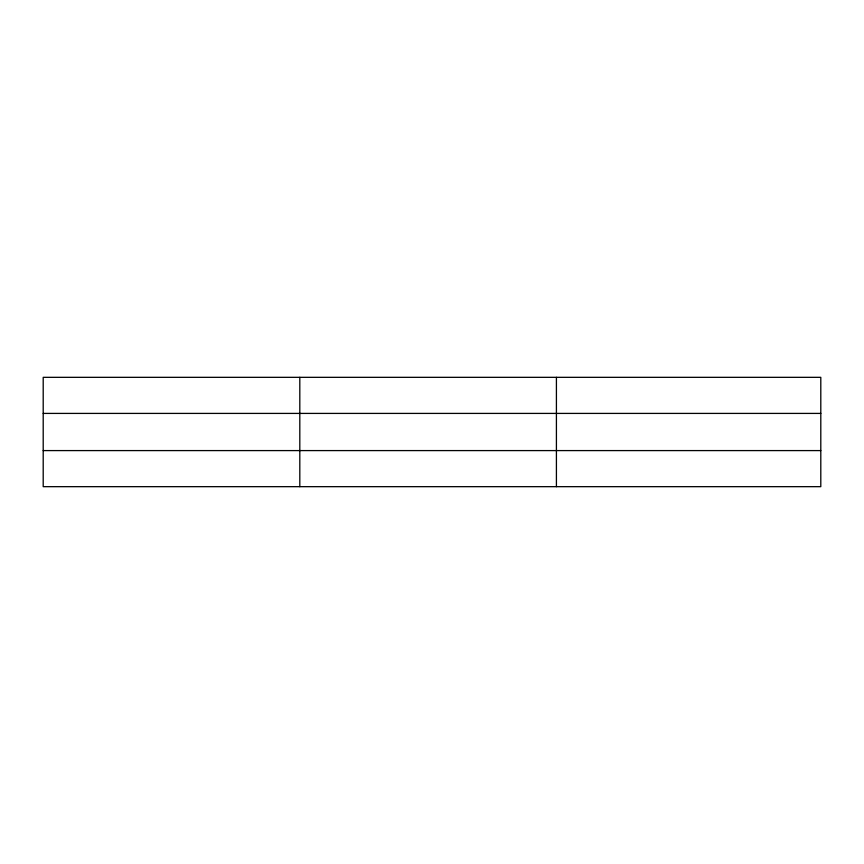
<?xml version="1.0" encoding="UTF-8"?>
<svg xmlns="http://www.w3.org/2000/svg" width="864" height="864" viewBox="0 0 864 864"><rect width="100%" height="100%" fill="white"/><g stroke="black" fill="none" stroke-linecap="round" stroke-linejoin="round"><path stroke-width="1.3" d="M299.808 486.67L299.808 377.33M556.416 486.67L556.416 377.33M820.8 413.413L820.8 377.33L43.2 377.33L43.2 486.67L820.8 486.67L820.8 413.413L43.2 413.413M43.2 450.587L820.8 450.587"/></g></svg>
